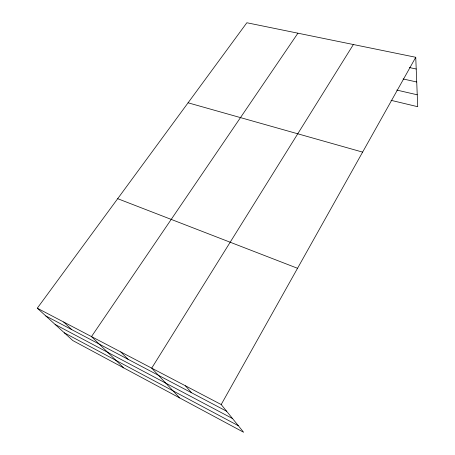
<?xml version="1.0" encoding="UTF-8"?>
<svg xmlns="http://www.w3.org/2000/svg" width="455" height="455" viewBox="0 0 455 455"><rect width="100%" height="100%" fill="white"/><g stroke="black" fill="none" stroke-linecap="round" stroke-linejoin="round"><path stroke-width="0.68" d="M221.198 404.54L415.745 57.279L246.855 22.75L37.287 308.194L72.806 340.556L243.613 432.25L221.198 404.54L37.287 308.194M353.381 44.527L151.708 368.135L179.702 397.943M297.917 33.192L91.483 336.586L123.692 367.879M409.403 67.562L416.211 69.012M403.102 78.965L416.729 81.991M396.766 90.067L417.241 94.794M391.016 100.316L417.713 106.709L415.745 57.279M188.086 102.802L362.618 152.118M117.686 198.681L297.53 268.291M45.773 315.929L226.618 411.24M55.123 324.449L232.545 418.566M64.303 332.81L238.312 425.698M63.689 322.026L71.816 329.653M120.78 351.937L128.043 359.285M185.43 385.8L191.549 392.762"/></g></svg>
